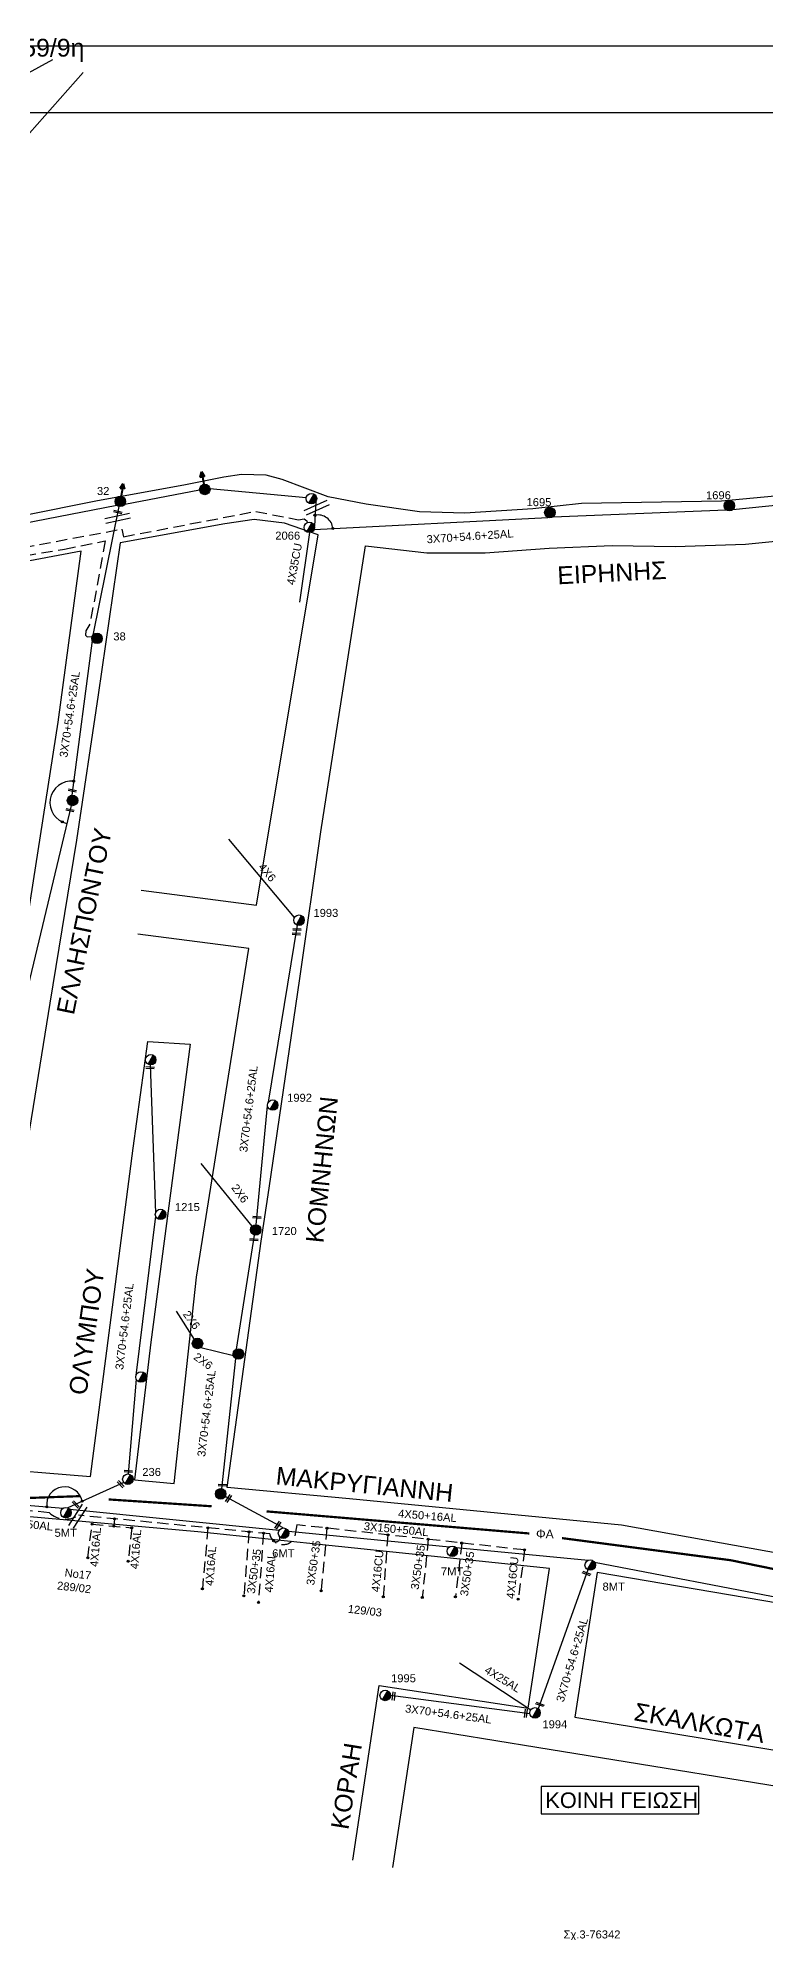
# Model space of a CAD drawing. Header units: millimetres. Extents: x 5016 to 7282, y 2879 to 3911.
# Drawn here: x 6674.5 to 6838.1, y 3480.7 to 3906.7 of the extents above; entities that cross this region are included whole.
import ezdxf

# ---------------------------------------------------------------- set-up
doc = ezdxf.new("R2010")
doc.units = ezdxf.units.MM
doc.linetypes.add('DASHED', pattern=[19.05, 12.7, -6.35])
for name, color, linetype in [('Άγνωστα', 7, 'Continuous'), ('Γέφυρες Εναέριου Δικτύου', 7, 'Continuous'), ('Γυμνά εναέρια ΧΤ (3Φ)   3x50+35CU', 7, 'Continuous'), ('Γυμνά εναέρια ΧΤ (3Φ)   4x35CU', 7, 'Continuous'), ('Γυμνά εναέρια ΧΤ και ΦΟΠ (3Φ)   4x50+16AL', 7, 'Continuous'), ('Εναέρια παροχή ΧΤ 4x25', 7, 'SYN_LINE'), ('Επίτονοι', 7, 'Continuous'), ('Επιγραφές - Σχήματα', 7, 'Continuous'), ('Καλώδια ΧΤ   3x150+50AL', 7, 'DASHED'), ('Μηχανική τομή', 7, 'Continuous'), ('Στύλος Ξύλινος', 7, 'Continuous'), ('Στύλος Ξύλινος @ 1', 7, 'Continuous'), ('Στύλος ΦΜ', 7, 'Continuous'), ('Στύλος ΦΜ @ 1', 7, 'Continuous'), ('Συνδέσεις', 7, 'Continuous'), ('Συνεστραμμένα ΧΤ   3x70+54.6+25 AL', 7, 'SYN_LINE'), ('Τομή', 7, 'Continuous'), ('Υπόβαθρο ΔΕΗ', 7, 'Continuous'), ('Υπόγεια καλώδια Παροχών ΧΤ   4x16AL', 7, 'DASHED'), ('Υπόγεια καλώδια Παροχών ΧΤ   4x16CU', 7, 'DASHED')]:
    doc.layers.add(name, color=color, linetype=linetype)
doc.styles.get("Standard").update_dxf_attribs({"font": 'ARIAL.TTF'})
doc.linetypes.add('SYN_LINE', pattern='A,0.5,-0.0001,["/\\/\\/\\/",Standard,S=0.1,R=0,X=0,Y=-0.05],-0.25', length=0.7501)
doc.dimstyles.new('ISO-25', dxfattribs={"dimtxt": 2.5, "dimasz": 1.8, "dimexe": 1.25, "dimexo": 0.625, "dimtad": 1, "dimtxsty": 'Standard', "dimcen": 1.8, "dimadec": 0, "dimazin": 0, "dimtfac": 1, "dimtmove": 0, "dimatfit": 3, "dimfxl": 1.25, "dimarcsym": 0})

# ---------------------------------------------------------------- blocks, each defined once
blk = doc.blocks.new('ΥΠΑΡΧΩΝ ΤΣΙΜΕΝΤΕΝΙΟΣ ΣΤΥΛΟΣ')
at = {"layer": 'Στύλος ΦΜ'}
blk.add_hatch(color=7, dxfattribs=at).paths.add_polyline_path([(-1.29, -2.28, 0.574793), (2.62, 0, 0.268822), (1.3, 2.27)])
at = {"layer": 'Στύλος ΦΜ', "color": 7}
blk.add_line((-1.29, -2.28), (1.3, 2.27), dxfattribs=at)
blk.add_circle((0, 0), 2.62, dxfattribs=at)
at = {"layer": 'Στύλος ΦΜ', "flags": 4}
for tag, p in [('ΑΡΙΘΜΟΣ', (-4.68, 8.05)), ('ΤΥΠΟΣ', (-4.91, 3.03))]:
    blk.add_attdef(tag, p, '', height=4, dxfattribs=at)
blk = doc.blocks.new('ΥΠΑΡΧΩΝ ΞΥΛΙΝΟΣ ΣΤΥΛΟΣ')
at = {"layer": 'Στύλος Ξύλινος'}
h = blk.add_hatch(color=7, dxfattribs=at)
h.paths.add_polyline_path([(-2.62, 0, 0.270008), (-1.29, -2.28), (1.3, 2.27, 0.576266)])
h.paths.add_polyline_path([(-1.29, -2.28, 0.574793), (2.62, 0, 0.268822), (1.3, 2.27)])
at = {"layer": 'Στύλος Ξύλινος', "color": 7}
blk.add_line((-1.29, -2.28), (1.3, 2.27), dxfattribs=at)
blk.add_circle((0, 0), 2.62, dxfattribs=at)
at = {"layer": 'Στύλος Ξύλινος', "flags": 4}
for tag, p in [('ΑΡΙΘΜΟΣ', (-4.91, 8.6)), ('ΤΥΠΟΣ', (-4.85, 3.39))]:
    blk.add_attdef(tag, p, '', height=4, dxfattribs=at)
blk = doc.blocks.new('ΕΠΙΤΟΝΟΣ')
at = {"layer": 'Επίτονοι', "lineweight": 40, "ltscale": 40}
blk.add_hatch(color=256, dxfattribs=at).paths.add_polyline_path([(-1.13, 6.47), (0, 9.1), (1.13, 6.47)])
for p, q in [((-1.13, 6.47), (0, 9.1)), ((1.13, 6.47), (-1.13, 6.47)), ((-1.13, 6.47), (0, 6.47)), ((0, 9.1), (1.13, 6.47)), ((0, 6.47), (0, 0))]:
    blk.add_line(p, q, dxfattribs=at)
blk = doc.blocks.new('ΤΟΜΗ')
at = {"layer": 'Τομή', "ltscale": 40}
for p, q in [((-5.68, 0), (5.68, 0)), ((5.68, -2.33), (-5.68, -2.33))]:
    blk.add_line(p, q, dxfattribs=at)
blk = doc.blocks.new('ΜΗΧΑΝΙΚΗ ΤΟΜΗ')
at = {"layer": 'Μηχανική τομή', "ltscale": 40}
for p, q in [((-1.89, 0.78), (1.89, 0.78)), ((1.89, 0), (-1.89, 0))]:
    blk.add_line(p, q, dxfattribs=at)
blk = doc.blocks.new('_ΣΥΝΔΕΣΗ')
at = {"layer": 'Συνδέσεις', "linetype": 'SYN_LINE', "ltscale": 40}
blk.add_hatch(color=256, dxfattribs=at).paths.add_polyline_path([(0.5, -0.01, 1), (-0.5, -0.01, 1)])
at = {"layer": 'Συνδέσεις'}
blk.add_circle((0, -0.01), 0.5, dxfattribs=at)

msp = doc.modelspace()

# ---------------------------------------------------------------- linework, layer by layer
at = {"layer": 'Άγνωστα', "color": 30, "linetype": 'SYN_LINE', "lineweight": -3, "ltscale": 20}
for points in [[(6732.22, 3708.9), (6717.42, 3726.53)], [(6711.16, 3653.56), (6722.66, 3639.47)]]:
    msp.add_lwpolyline(points, dxfattribs=at)
at = {"layer": 'Άγνωστα', "color": 30, "linetype": 'SYN_LINE', "lineweight": -3, "ltscale": 10}
for points in [[(6705.61, 3620.41), (6709.64, 3614.02)], [(6711.15, 3612.21), (6711.15, 3612.21), (6718.49, 3610.39)]]:
    msp.add_lwpolyline(points, dxfattribs=at)
at = {"layer": 'Άγνωστα', "lineweight": -3}
msp.add_lwpolyline([(6715.94, 3580.43), (6716.2, 3580.32)], dxfattribs=at)
at = {"layer": 'Γέφυρες Εναέριου Δικτύου', "lineweight": -3}
for centre, radius, start, end in [((6737.52, 3796.09), 3.35, 5.3072, 101.8346), ((6682.02, 3734.78), 4.82, 83.8708, 257.7263), ((6680.51, 3576.85), 4.04, 11.3428, 186.8693)]:
    msp.add_arc(centre, radius, start, end, dxfattribs=at)
at = {"layer": 'Γυμνά εναέρια ΧΤ (3Φ)   3x50+35CU', "color": 30, "linetype": 'DASHED', "lineweight": -3, "ltscale": 0.2}
for points in [[(6721.98, 3570.75), (6720.84, 3556.38)], [(6739.53, 3571.59), (6738.2, 3557.47)], [(6762.3, 3569.08), (6760.97, 3556.02)], [(6769.83, 3568.25), (6768.41, 3556.16)]]:
    msp.add_lwpolyline(points, dxfattribs=at)
at = {"layer": 'Γυμνά εναέρια ΧΤ (3Φ)   4x35CU', "color": 1, "linetype": 'SYN_LINE', "lineweight": -3, "ltscale": 20}
msp.add_lwpolyline([(6735.56, 3795.47), (6733.31, 3779.81)], dxfattribs=at)
at = {"layer": 'Γυμνά εναέρια ΧΤ και ΦΟΠ (3Φ)   4x50+16AL', "color": 27, "lineweight": -3}
for points in [[(6653.74, 3578.25), (6680.16, 3576.06)], [(6681.68, 3575.85), (6728.8, 3571.13)], [(6730.85, 3570.91), (6767.11, 3567.39)], [(6768.57, 3567.21), (6798.26, 3564.37)]]:
    msp.add_lwpolyline(points, dxfattribs=at)
at = {"layer": 'Γυμνά εναέρια ΧΤ και ΦΟΠ (3Φ)   4x50+16AL', "color": 30, "lineweight": -3}
msp.add_lwpolyline([(6799.7, 3563.97), (6843.46, 3555.53)], dxfattribs=at)
at = {"layer": 'Εναέρια παροχή ΧΤ 4x25', "color": 7, "lineweight": -3, "ltscale": 20}
msp.add_lwpolyline([(6769.36, 3541.31), (6785.36, 3530.71)], dxfattribs=at)
at = {"layer": 'Επιγραφές - Σχήματα', "lineweight": -3}
for points in [[(5015.89, 3904.96), (7057.63, 3904.96), (7057.63, 2878.51), (5015.89, 2878.51)], [(5030.89, 3889.96), (7042.63, 3889.96), (7042.63, 2893.51), (5030.89, 2893.51)]]:
    msp.add_lwpolyline(points, close=True, dxfattribs=at)
at = {"layer": 'Επιγραφές - Σχήματα', "color": 190, "lineweight": -3}
msp.add_lwpolyline([(6787.7, 3507.33), (6823.21, 3507.33), (6823.21, 3513.51), (6787.7, 3513.51)], close=True, dxfattribs=at)
at = {"layer": 'Καλώδια ΧΤ   3x150+50AL', "color": 1, "lineweight": -3, "ltscale": 0.2}
msp.add_lwpolyline([(6626.72, 3759.29), (6624.2, 3759.6), (6625.09, 3766.89), (6627.02, 3766.87), (6630.55, 3784.41), (6667.38, 3791.41), (6693.41, 3796.27), (6693.74, 3794.55), (6723.5, 3800.24), (6733.1, 3798.35), (6734.41, 3798.55), (6735.01, 3798.12), (6735.06, 3797.72)], dxfattribs=at)
at = {"layer": 'Καλώδια ΧΤ   3x150+50AL', "color": 85, "lineweight": -3, "ltscale": 0.2}
msp.add_lwpolyline([(6626.92, 3761.35), (6625.42, 3761.47), (6626, 3765.67), (6627.76, 3765.78), (6628.31, 3766.86), (6631.62, 3783.02), (6656.5, 3787.66), (6680.45, 3791.78), (6689.64, 3793.63), (6686.2, 3774.86), (6685.27, 3773.4), (6685.18, 3772.39), (6685.6, 3772.06), (6686.72, 3772.14)], dxfattribs=at)
at = {"layer": 'Καλώδια ΧΤ   3x150+50AL', "color": 30, "lineweight": -3, "ltscale": 0.2}
for points in [[(6783.96, 3566.69), (6732.72, 3572.34), (6732.25, 3569.41, -0.690623), (6726.64, 3570.3), (6683.64, 3574.49, -0.338214), (6677.08, 3575.06), (6656.2, 3577.07)], [(6728.93, 3569.63, -0.748356), (6727.47, 3568.77, 1.893984)]]:
    msp.add_lwpolyline(points, format="xyb", dxfattribs=at)
at = {"layer": 'Συνεστραμμένα ΧΤ   3x70+54.6+25 AL', "color": 5, "lineweight": -3, "ltscale": 20}
for points in [[(6694.04, 3801.87), (6710.87, 3805.07)], [(6713.2, 3805.41), (6734.88, 3803.35)], [(6663.21, 3795.99), (6692.24, 3801.63)]]:
    msp.add_lwpolyline(points, dxfattribs=at)
at = {"layer": 'Συνεστραμμένα ΧΤ   3x70+54.6+25 AL', "color": 1, "lineweight": -3, "ltscale": 20}
for points in [[(6830.86, 3800.68), (6852.1, 3802.85), (6874.81, 3807.26)], [(6737, 3802.44), (6736.7, 3796.94)], [(6790.4, 3799.05), (6829.29, 3800.63)], [(6736.64, 3796.18), (6789.22, 3798.89)]]:
    msp.add_lwpolyline(points, dxfattribs=at)
at = {"layer": 'Συνεστραμμένα ΧΤ   3x70+54.6+25 AL', "color": 85, "lineweight": -3, "ltscale": 20}
for points in [[(6692.74, 3801.35), (6686.88, 3772.41)], [(6686.72, 3771.21), (6682.12, 3736.4)], [(6681.96, 3734.11), (6671.84, 3691.77)]]:
    msp.add_lwpolyline(points, dxfattribs=at)
at = {"layer": 'Συνεστραμμένα ΧΤ   3x70+54.6+25 AL', "color": 30, "lineweight": -3, "ltscale": 20}
for points in [[(6726.35, 3667.39), (6732.92, 3707.18)], [(6723.6, 3639.83), (6726.16, 3666.56)], [(6719.14, 3611.83), (6723.24, 3637.51)], [(6715.88, 3580.45), (6719.06, 3609.71)], [(6798.22, 3562.23), (6787.05, 3530.97)], [(6785.17, 3529.84), (6753.81, 3533.92)]]:
    msp.add_lwpolyline(points, dxfattribs=at)
at = {"layer": 'Συνεστραμμένα ΧΤ   3x70+54.6+25 AL', "color": 27, "lineweight": -3, "ltscale": 20}
for points in [[(6699.73, 3675.77), (6700.96, 3642.47)], [(6700.98, 3641.76), (6696.56, 3605.9)], [(6696.62, 3605.1), (6694.77, 3583.77)], [(6693.82, 3581.85), (6681.21, 3576.18)]]:
    msp.add_lwpolyline(points, dxfattribs=at)
at = {"layer": 'Συνεστραμμένα ΧΤ   3x70+54.6+25 AL', "color": 30, "lineweight": -3, "ltscale": 10}
msp.add_lwpolyline([(6729.66, 3571.63), (6716.61, 3578.67)], dxfattribs=at)
at = {"layer": 'Υπόβαθρο ΔΕΗ', "lineweight": -3}
for points in [[(6670.9, 3883.34), (6684.66, 3898.92)], [(6845.06, 3804.12), (6828.24, 3802.57), (6796.77, 3802), (6785.86, 3800.83), (6770.57, 3799.81), (6760.33, 3800.14), (6748.34, 3801.9), (6739.8, 3803.54), (6729.42, 3807.43), (6725.85, 3808.38), (6720.32, 3808.52), (6716.36, 3807.92), (6707.7, 3806.24), (6687.56, 3802.54), (6624.43, 3789.87)], [(6901.91, 3622.44), (6891.31, 3581.72), (6884.2, 3558.62), (6853.71, 3563.62), (6805.79, 3572.28), (6744.62, 3578.2), (6717.11, 3580.73), (6724.73, 3636.16), (6726.55, 3648.07), (6733.4, 3695.21), (6738.14, 3728.21), (6748.2, 3792.53), (6761.96, 3790.94), (6775.13, 3790.92), (6789.49, 3791.95), (6803.69, 3792.6), (6817.89, 3792.33), (6833.7, 3792.87), (6847.98, 3794.28), (6868.23, 3797.62), (6894.26, 3803.9), (6906.85, 3808.69)], [(6697.74, 3715.07), (6723.7, 3711.67), (6737.54, 3794.97), (6729.95, 3797.6), (6723.15, 3798.39), (6716.54, 3797.48), (6692.97, 3793.15), (6688.04, 3759.01), (6683.17, 3726.3), (6677.22, 3689.62), (6669.21, 3640.37), (6660.65, 3585.3), (6686.33, 3583.18), (6695.92, 3657.02), (6699.2, 3681.05), (6708.78, 3680.4), (6699.94, 3613.4), (6696.24, 3582.48), (6705.18, 3581.64), (6710.18, 3628.01), (6721.98, 3701.91), (6696.95, 3705.18)], [(6672.34, 3709.46), (6679.04, 3752.84), (6684.21, 3791.31), (6662.25, 3787.19)], [(6795.3, 3529.12), (6862.55, 3517.98), (6878.34, 3548.36), (6800.34, 3561.63), (6795.3, 3529.12)]]:
    msp.add_lwpolyline(points, dxfattribs=at)
msp.add_lwpolyline([(6745.32, 3496.91), (6751.29, 3536.24), (6784.76, 3531.14), (6789.58, 3562.51), (6710.48, 3570.76), (6659.2, 3575.36), (6616.41, 3579), (6563.07, 3583.38, 0.486899), (6562.05, 3582.27), (6562.73, 3569.94), (6562.17, 3547.79), (6560.95, 3511.72), (6560.11, 3478.27), (6559.88, 3468.49), (6610.28, 3465.02), (6681.87, 3458.5), (6713.9, 3456.05), (6783.36, 3449.29), (6849.79, 3442.1), (6856.19, 3501.99), (6858.82, 3510.56), (6786.7, 3522.23), (6759.04, 3526.76), (6754.25, 3495.29)], format="xyb", dxfattribs=at)
at = {"layer": 'Υπόβαθρο ΔΕΗ', "color": 85, "lineweight": -3, "const_width": 0.5}
for points in [[(6654.74, 3579.34), (6667.56, 3578.2), (6683.99, 3578.79)], [(6690.4, 3578.05), (6713.56, 3576.51)], [(6725.93, 3575.36), (6785.05, 3570.39)], [(6792.4, 3569.35), (6830.31, 3564.38), (6867.2, 3556.84)]]:
    msp.add_lwpolyline(points, dxfattribs=at)
at = {"layer": 'Υπόγεια καλώδια Παροχών ΧΤ   4x16AL', "color": 30, "lineweight": -3, "ltscale": 0.2}
for points in [[(6685.75, 3564.92), (6686.68, 3572.49), (6695.6, 3571.65), (6694.82, 3564.14)], [(6691.71, 3573.7), (6691.58, 3572.03)], [(6712.75, 3571.65), (6711.49, 3557.93)], [(6725.24, 3570.44), (6724.11, 3554.9)]]:
    msp.add_lwpolyline(points, dxfattribs=at)
at = {"layer": 'Υπόγεια καλώδια Παροχών ΧΤ   4x16CU', "color": 30, "lineweight": -3, "ltscale": 0.2}
for points in [[(6753.2, 3570.08), (6752.2, 3556.17)], [(6783.96, 3566.69), (6782.56, 3555.65)]]:
    msp.add_lwpolyline(points, dxfattribs=at)

# ---------------------------------------------------------------- block references
at = {"layer": 'Επίτονοι', "lineweight": -3}
for p, xscale, yscale, zscale, rotation in [((6712.05, 3805.17), 0.4499999999998554, 0.4499999999998554, 0.4499999999998554, 10.89433725268847), ((6693.04, 3802.49), 0.4499999999998153, 0.4499999999998153, 0.4499999999998153, 350.8578631066433)]:
    msp.add_blockref('ΕΠΙΤΟΝΟΣ', p, dxfattribs=dict(at, xscale=xscale, yscale=yscale, zscale=zscale, rotation=rotation))
at = {"layer": 'Μηχανική τομή', "lineweight": -3}
for p, xscale, yscale, zscale, rotation in [((6692.52, 3800.31), 0.50000000000003, 0.50000000000003, 0.50000000000003, 167.1432340203757), ((6682.28, 3737.66), 0.50000000000003, 0.50000000000003, 0.50000000000003, 167.1432340203757), ((6681.76, 3733.25), 0.50000000000003, 0.50000000000003, 0.50000000000003, 167.1432340203757), ((6732.8, 3706.41), 0.5000000000001577, 0.5000000000001577, 0.5000000000001577, 176.3710566669372), ((6732.66, 3705.42), 0.5000000000001577, 0.5000000000001577, 0.5000000000001577, 176.3710566669372), ((6699.75, 3675.32), 0.5000000000001577, 0.5000000000001577, 0.5000000000001577, 176.3710566669372), ((6723.77, 3641.67), 0.5000000000001577, 0.5000000000001577, 0.5000000000001577, 176.3710566669372), ((6723.1, 3636.67), 0.5000000000001577, 0.5000000000001577, 0.5000000000001577, 176.3710566669372), ((6694.84, 3584.57), 0.5000000000001577, 0.5000000000001577, 0.5000000000001577, 176.3710566669372), ((6693.28, 3581.61), 0.5000000000000525, 0.5000000000000525, 0.5000000000000525, 133.0218000150574), ((6715.99, 3581.45), 0.5000000000001577, 0.5000000000001577, 0.5000000000001577, 176.3710566669372), ((6717.21, 3578.35), 0.5000000000001783, 0.5000000000001783, 0.5000000000001783, 236.4460071607916), ((6683.17, 3577.06), 0.5000000000000525, 0.5000000000000525, 0.5000000000000525, 133.0218000150574), ((6728.32, 3572.36), 0.5000000000001783, 0.5000000000001783, 0.5000000000001783, 236.4460071607916), ((6797.99, 3561.56), 0.5000000000000078, 0.5000000000000078, 0.5000000000000078, 159.5780835524827), ((6754.72, 3533.8), 0.5000000000002269, 0.5000000000002269, 0.5000000000002269, 83.53271340619612), ((6787.47, 3532.14), 0.5000000000000078, 0.5000000000000078, 0.5000000000000078, 159.5780835524827), ((6784.47, 3529.93), 0.5000000000002269, 0.5000000000002269, 0.5000000000002269, 83.53271340619612)]:
    msp.add_blockref('ΜΗΧΑΝΙΚΗ ΤΟΜΗ', p, dxfattribs=dict(at, xscale=xscale, yscale=yscale, zscale=zscale, rotation=rotation))
at = {"layer": 'Στύλος Ξύλινος @ 1', "lineweight": -3, "ltscale": 40}
ref = msp.add_blockref('ΥΠΑΡΧΩΝ ΞΥΛΙΝΟΣ ΣΤΥΛΟΣ', (6693.04, 3802.49), dxfattribs=dict(at, xscale=0.4499999999998181, yscale=0.4499999999998181, zscale=0.4499999999998181))
ref.add_attrib('ΤΥΠΟΣ', '32', (6687.78, 3803.93), dxfattribs={"layer": 'Στύλος Ξύλινος', "height": 1.8, "flags": 4})
at = {"layer": 'Στύλος Ξύλινος @ 1', "lineweight": -3, "ltscale": 40, "xscale": 0.4499999999998181, "yscale": 0.4499999999998181, "zscale": 0.4499999999998181}
for p in [(6712.05, 3805.17), (6682.29, 3735.24), (6710.4, 3613.12), (6719.61, 3610.76), (6715.61, 3579.3)]:
    msp.add_blockref('ΥΠΑΡΧΩΝ ΞΥΛΙΝΟΣ ΣΤΥΛΟΣ', p, dxfattribs=at)
at = {"layer": 'Στύλος Ξύλινος @ 1', "lineweight": -3, "ltscale": 40}
ref = msp.add_blockref('ΥΠΑΡΧΩΝ ΞΥΛΙΝΟΣ ΣΤΥΛΟΣ', (6830.05, 3801.54), dxfattribs=dict(at, xscale=0.4499999999998181, yscale=0.4499999999998181, zscale=0.4499999999998181))
ref.add_attrib('ΤΥΠΟΣ', '1696', (6824.79, 3802.98), dxfattribs={"layer": 'Στύλος Ξύλινος', "height": 1.8, "flags": 4})
ref = msp.add_blockref('ΥΠΑΡΧΩΝ ΞΥΛΙΝΟΣ ΣΤΥΛΟΣ', (6789.67, 3799.98), dxfattribs=dict(at, xscale=0.4499999999998181, yscale=0.4499999999998181, zscale=0.4499999999998181))
ref.add_attrib('ΤΥΠΟΣ', '1695', (6784.42, 3801.42), dxfattribs={"layer": 'Στύλος Ξύλινος', "height": 1.8, "flags": 4})
ref = msp.add_blockref('ΥΠΑΡΧΩΝ ΞΥΛΙΝΟΣ ΣΤΥΛΟΣ', (6687.8, 3771.68), dxfattribs=dict(at, xscale=0.4499999999998181, yscale=0.4499999999998181, zscale=0.4499999999998181))
ref.add_attrib('ΤΥΠΟΣ', '38', (6691.46, 3771.23), dxfattribs={"layer": 'Στύλος Ξύλινος', "height": 1.8, "flags": 4})
ref = msp.add_blockref('ΥΠΑΡΧΩΝ ΞΥΛΙΝΟΣ ΣΤΥΛΟΣ', (6723.5, 3638.65), dxfattribs=dict(at, xscale=0.4499999999998181, yscale=0.4499999999998181, zscale=0.4499999999998181))
ref.add_attrib('ΤΥΠΟΣ', '1720', (6727.12, 3637.51), dxfattribs={"layer": 'Στύλος Ξύλινος', "height": 1.8, "flags": 4})
at = {"layer": 'Στύλος ΦΜ @ 1', "lineweight": -3, "ltscale": 40, "xscale": 0.4499999999998181, "yscale": 0.4499999999998181, "zscale": 0.4499999999998181}
for p in [(6736.04, 3803.11), (6699.88, 3676.93), (6697.69, 3605.58)]:
    msp.add_blockref('ΥΠΑΡΧΩΝ ΤΣΙΜΕΝΤΕΝΙΟΣ ΣΤΥΛΟΣ', p, dxfattribs=at)
at = {"layer": 'Στύλος ΦΜ @ 1', "lineweight": -3, "ltscale": 40}
ref = msp.add_blockref('ΥΠΑΡΧΩΝ ΤΣΙΜΕΝΤΕΝΙΟΣ ΣΤΥΛΟΣ', (6735.56, 3796.65), dxfattribs=dict(at, xscale=0.4499999999998181, yscale=0.4499999999998181, zscale=0.4499999999998181))
ref.add_attrib('ΤΥΠΟΣ', '2066', (6727.9, 3793.89), dxfattribs={"layer": 'Στύλος ΦΜ', "height": 1.8, "flags": 4})
ref = msp.add_blockref('ΥΠΑΡΧΩΝ ΤΣΙΜΕΝΤΕΝΙΟΣ ΣΤΥΛΟΣ', (6733.24, 3708.31), dxfattribs=dict(at, xscale=0.4499999999998181, yscale=0.4499999999998181, zscale=0.4499999999998181))
ref.add_attrib('ΤΥΠΟΣ', '1993', (6736.48, 3709.05), dxfattribs={"layer": 'Στύλος ΦΜ', "height": 1.8, "flags": 4})
ref = msp.add_blockref('ΥΠΑΡΧΩΝ ΤΣΙΜΕΝΤΕΝΙΟΣ ΣΤΥΛΟΣ', (6727.33, 3666.74), dxfattribs=dict(at, xscale=0.4499999999998181, yscale=0.4499999999998181, zscale=0.4499999999998181))
ref.add_attrib('ΤΥΠΟΣ', '1992', (6730.56, 3667.48), dxfattribs={"layer": 'Στύλος ΦΜ', "height": 1.8, "flags": 4})
ref = msp.add_blockref('ΥΠΑΡΧΩΝ ΤΣΙΜΕΝΤΕΝΙΟΣ ΣΤΥΛΟΣ', (6702.09, 3642.15), dxfattribs=dict(at, xscale=0.4499999999998181, yscale=0.4499999999998181, zscale=0.4499999999998181))
ref.add_attrib('ΤΥΠΟΣ', '1215', (6705.33, 3642.9), dxfattribs={"layer": 'Στύλος ΦΜ', "height": 1.8, "flags": 4})
ref = msp.add_blockref('ΥΠΑΡΧΩΝ ΤΣΙΜΕΝΤΕΝΙΟΣ ΣΤΥΛΟΣ', (6694.74, 3582.59), dxfattribs=dict(at, xscale=0.4499999999998181, yscale=0.4499999999998181, zscale=0.4499999999998181))
ref.add_attrib('ΤΥΠΟΣ', '236', (6697.98, 3583.33), dxfattribs={"layer": 'Στύλος ΦΜ', "height": 1.8, "flags": 4})
ref = msp.add_blockref('ΥΠΑΡΧΩΝ ΤΣΙΜΕΝΤΕΝΙΟΣ ΣΤΥΛΟΣ', (6680.8, 3575.07), dxfattribs=dict(at, xscale=0.4499999999998181, yscale=0.4499999999998181, zscale=0.4499999999998181))
ref.add_attrib('ΤΥΠΟΣ', '5MT', (6678.24, 3569.65), dxfattribs={"layer": 'Στύλος ΦΜ', "height": 1.8, "flags": 4})
ref = msp.add_blockref('ΥΠΑΡΧΩΝ ΤΣΙΜΕΝΤΕΝΙΟΣ ΣΤΥΛΟΣ', (6729.76, 3570.46), dxfattribs=dict(at, xscale=0.4499999999998181, yscale=0.4499999999998181, zscale=0.4499999999998181))
ref.add_attrib('ΤΥΠΟΣ', '6MT', (6727.2, 3565.04), dxfattribs={"layer": 'Στύλος ΦΜ', "height": 1.8, "flags": 4})
ref = msp.add_blockref('ΥΠΑΡΧΩΝ ΤΣΙΜΕΝΤΕΝΙΟΣ ΣΤΥΛΟΣ', (6767.73, 3566.39), dxfattribs=dict(at, xscale=0.4499999999998181, yscale=0.4499999999998181, zscale=0.4499999999998181))
ref.add_attrib('ΤΥΠΟΣ', '7MT', (6765.16, 3560.97), dxfattribs={"layer": 'Στύλος ΦΜ', "height": 1.8, "flags": 4})
ref = msp.add_blockref('ΥΠΑΡΧΩΝ ΤΣΙΜΕΝΤΕΝΙΟΣ ΣΤΥΛΟΣ', (6798.74, 3563.29), dxfattribs=dict(at, xscale=0.4499999999998181, yscale=0.4499999999998181, zscale=0.4499999999998181))
ref.add_attrib('ΤΥΠΟΣ', '8MT', (6801.51, 3557.55), dxfattribs={"layer": 'Στύλος ΦΜ', "height": 1.8, "flags": 4})
ref = msp.add_blockref('ΥΠΑΡΧΩΝ ΤΣΙΜΕΝΤΕΝΙΟΣ ΣΤΥΛΟΣ', (6752.63, 3533.97), dxfattribs=dict(at, xscale=0.4499999999998181, yscale=0.4499999999998181, zscale=0.4499999999998181))
ref.add_attrib('ΤΥΠΟΣ', '1995', (6753.94, 3536.93), dxfattribs={"layer": 'Στύλος ΦΜ', "height": 1.8, "flags": 4})
ref = msp.add_blockref('ΥΠΑΡΧΩΝ ΤΣΙΜΕΝΤΕΝΙΟΣ ΣΤΥΛΟΣ', (6786.33, 3530.04), dxfattribs=dict(at, xscale=0.4499999999998181, yscale=0.4499999999998181, zscale=0.4499999999998181))
ref.add_attrib('ΤΥΠΟΣ', '1994', (6787.99, 3526.58), dxfattribs={"layer": 'Στύλος ΦΜ', "height": 1.8, "flags": 4})
at = {"layer": 'Συνδέσεις', "lineweight": -3, "xscale": 0.4499999999998181, "yscale": 0.4499999999998181, "zscale": 0.4499999999998181}
for p in [(6736.83, 3799.37), (6740.85, 3796.4), (6682.54, 3739.58), (6679.99, 3730.42), (6676.5, 3576.37), (6684.46, 3577.64), (6686.68, 3572.49), (6691.58, 3572.03), (6691.71, 3573.7), (6695.6, 3571.65), (6712.75, 3571.65), (6721.98, 3570.75), (6725.24, 3570.44), (6739.53, 3571.59), (6753.2, 3570.08), (6727.47, 3568.77), (6762.3, 3569.08), (6769.83, 3568.25), (6783.96, 3566.69), (6685.75, 3564.92), (6694.82, 3564.14), (6711.49, 3557.93), (6738.2, 3557.47), (6720.84, 3556.38), (6724.11, 3554.9), (6752.2, 3556.17), (6760.97, 3556.02), (6768.41, 3556.16), (6782.56, 3555.65)]:
    msp.add_blockref('_ΣΥΝΔΕΣΗ', p, dxfattribs=at)
at = {"layer": 'Τομή', "lineweight": -3}
for p, xscale, yscale, zscale, rotation in [((6692.31, 3799.26), 0.5000000000001033, 0.5000000000001033, 0.5000000000001033, 12.47595313554251), ((6736.96, 3801.63), 0.4999999999999076, 0.4999999999999076, 0.4999999999999076, 24.45902365037976), ((6682.98, 3574.57), 0.5000000000002052, 0.5000000000002052, 0.5000000000002052, 57.16926404327591)]:
    msp.add_blockref('ΤΟΜΗ', p, dxfattribs=dict(at, xscale=xscale, yscale=yscale, zscale=zscale, rotation=rotation))

# ---------------------------------------------------------------- texts
at = {"layer": 'Γυμνά εναέρια ΧΤ (3Φ)   3x50+35CU', "color": 7, "lineweight": -3, "char_height": 1.8, "width": 168.3718, "attachment_point": 1, "rotation": 81.5097}
for insert in [(6721.48, 3557.02), (6734.86, 3558.91), (6758.34, 3557.93), (6769.44, 3556.46)]:
    msp.add_mtext('3X50+35', dxfattribs=dict(at, insert=insert))
at = {"layer": 'Γυμνά εναέρια ΧΤ (3Φ)   4x35CU', "color": 7, "lineweight": -3, "insert": (6730.44, 3783.9), "char_height": 1.8, "width": 168.3718, "attachment_point": 1, "rotation": 79.54}
msp.add_mtext('4X35CU', dxfattribs=at)
at = {"layer": 'Γυμνά εναέρια ΧΤ και ΦΟΠ (3Φ)   4x50+16AL', "color": 7, "lineweight": -3, "insert": (6755.62, 3575.81), "char_height": 1.8, "width": 168.3718, "attachment_point": 1, "rotation": 355.3609}
msp.add_mtext('4X50+16AL', dxfattribs=at)
at = {"layer": 'Εναέρια παροχή ΧΤ 4x25', "color": 7, "lineweight": -3, "insert": (6775.73, 3540.73), "char_height": 1.8, "width": 168.3718, "attachment_point": 1, "rotation": 328.444}
msp.add_mtext('4X25AL', dxfattribs=at)
at = {"layer": 'Επιγραφές - Σχήματα', "color": 7, "lineweight": -3, "insert": (6660.94, 3906.52), "char_height": 4, "width": 168.3718, "attachment_point": 1}
msp.add_mtext('ΦΑ-59/9η', dxfattribs=at)
at = {"layer": 'Επιγραφές - Σχήματα', "color": 7, "lineweight": -3, "width": 168.3718, "attachment_point": 1}
for s, insert, char_height, rotation in [('ΕΙΡΗΝΗΣ', (6791.25, 3787.83), 4, 2.8842), ('ΕΛΛΗΣΠΟΝΤΟΥ', (6678.65, 3687.64), 4, 78.3468), ('4X6', (6725.33, 3721.34), 1.8, 310.1612), ('ΚΟΜΝΗΝΩΝ', (6734.73, 3635.98), 4, 84.2667), ('2X6', (6719.36, 3649.19), 1.8, 306.3588), ('ΟΛΥΜΠΟΥ', (6681.43, 3601.91), 4, 81.7882), ('2X6', (6708.47, 3620.73), 1.8, 306.3588), ('2X6', (6710.4, 3611.19), 1.8, 324.2105), ('ΜΑΚΡΥΓΙΑΝΝΗ', (6728.28, 3585.42), 4, 354.2865), ('No17', (6680.64, 3562.51), 1.8, 353.2966), ('289/02', (6678.93, 3559.62), 1.8, 353.2966), ('129/03', (6744.35, 3554.37), 1.8, 353.2966), ('ΣΚΑΛΚΩΤΑ', (6809.07, 3532.36), 4, 349.9609), ('ΚΟΡΑΗ', (6740.37, 3504.25), 4, 80.8703)]:
    msp.add_mtext(s, dxfattribs=dict(at, insert=insert, char_height=char_height, rotation=rotation))
at = {"layer": 'Επιγραφές - Σχήματα', "color": 190, "lineweight": -3, "insert": (6788.65, 3512.16), "char_height": 3.5, "width": 35.1311, "attachment_point": 1}
msp.add_mtext('KOINH ΓΕΙΩΣΗ', dxfattribs=at)
at = {"layer": 'Καλώδια ΧΤ   3x150+50AL', "color": 7, "lineweight": -3, "char_height": 1.8, "width": 168.3718, "attachment_point": 1, "rotation": 354.3936}
for insert in [(6663.44, 3574.24), (6747.92, 3572.97)]:
    msp.add_mtext('3X150+50AL', dxfattribs=dict(at, insert=insert))
at = {"layer": 'Καλώδια ΧΤ   3x150+50AL', "color": 7, "lineweight": -3, "insert": (6792.74, 3481.12), "char_height": 1.8, "width": 168.3718, "attachment_point": 1}
msp.add_mtext('Σχ.3-76342', dxfattribs=at)
at = {"layer": 'Συνεστραμμένα ΧΤ   3x70+54.6+25 AL', "color": 7, "lineweight": -3, "char_height": 1.8, "width": 168.3718, "attachment_point": 1}
for insert, rotation in [((6761.88, 3794.86), 3.957), ((6679.33, 3745.06), 81.6519), ((6719.79, 3656.26), 83.0405), ((6691.88, 3607.33), 83.0405), ((6710.33, 3587.78), 83.0405), ((6791.03, 3532.83), 73.5833), ((6757.25, 3531.96), 352.5053)]:
    msp.add_mtext('3X70+54.6+25AL', dxfattribs=dict(at, insert=insert, rotation=rotation))
at = {"layer": 'Υπόβαθρο ΔΕΗ', "lineweight": -3, "insert": (6786.57, 3571.31), "char_height": 1.8, "width": 4.6481, "attachment_point": 1, "rotation": 358.9368}
msp.add_mtext('{\\H1.083x;\\C85;ΦΑ}', dxfattribs=at)
at = {"layer": 'Υπόγεια καλώδια Παροχών ΧΤ   4x16AL', "color": 7, "lineweight": -3, "char_height": 1.8, "width": 168.3718, "attachment_point": 1, "rotation": 85.4561}
for insert in [(6686.2, 3562.94), (6695.26, 3562.44), (6712.13, 3558.68), (6725.5, 3557.19)]:
    msp.add_mtext('4X16AL', dxfattribs=dict(at, insert=insert))
at = {"layer": 'Υπόγεια καλώδια Παροχών ΧΤ   4x16CU', "color": 7, "lineweight": -3, "char_height": 1.8, "width": 168.3718, "attachment_point": 1, "rotation": 84.2157}
for insert in [(6749.52, 3557.31), (6779.88, 3555.8)]:
    msp.add_mtext('4X16CU', dxfattribs=dict(at, insert=insert))

# ---------------------------------------------------------------- leaders
at = {"layer": 'Επιγραφές - Σχήματα', "lineweight": -3, "ltscale": 40}
msp.add_leader([(6669.26, 3897.18), (6677.83, 3901.85)], dimstyle='ISO-25', override={"dimasz": 2, "dimtad": 0}, dxfattribs=at)

doc.saveas('drawing.dxf')
